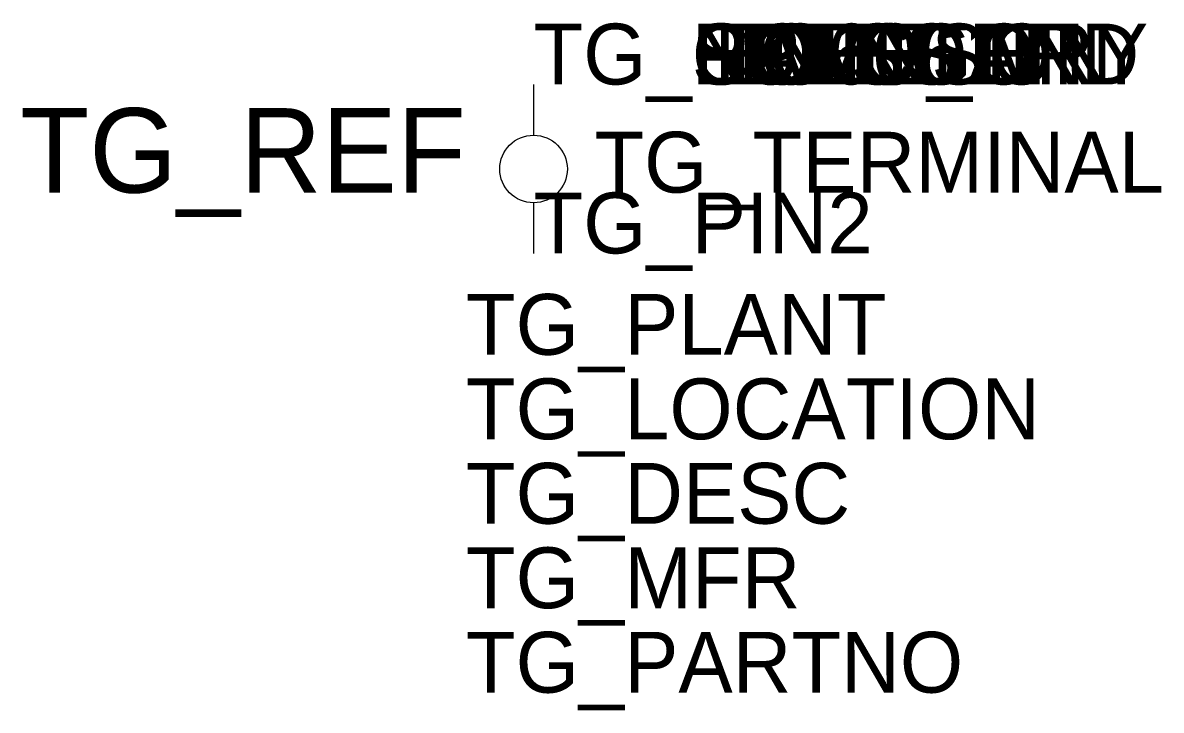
# Model space of a CAD drawing. Header units: millimetres. Extents: x -15.1 to 18.6, y -18.5 to 1.8.
import ezdxf
from ezdxf.enums import TextEntityAlignment as Align

# ---------------------------------------------------------------- set-up
doc = ezdxf.new("R2010")
doc.units = ezdxf.units.MM

msp = doc.modelspace()

# ---------------------------------------------------------------- linework, layer by layer
for p, q in [((0, 0), (0, -1.5)), ((0, -3.5), (0, -5))]:
    msp.add_line(p, q)
msp.add_circle((0, -2.5), 1)

# ---------------------------------------------------------------- texts
for tag, p, s, flags in [('TG_PIN1', (0, 0), 'N', 3), ('TG_SPEC', (0, 0), '1', 3), ('TG_STANDARD', (0, 0), 'IEC', 3), ('TG_CATEGORY', (0, 0), 'connections', 3), ('TG_CLASS', (0, 0), 'terminal', 3), ('TG_ROLE', (0, 0), 'terminal', 3), ('TG_FUNCTION', (0, 0), 'generic', 3), ('TG_IEC60617', (0, 0), 'EN 60617-3 03-02-02', 3), ('TG_NAME_IT', (0, 0), 'Morsetto', 3), ('TG_NAME_EN', (0, 0), 'Terminal', 3), ('TG_LICENSE', (0, 0), 'CC0-1.0', 3), ('TG_PIN2', (0, -5), 'S', 3), ('TG_PLANT', (-2, -8), '', 1), ('TG_LOCATION', (-2, -10.5), '', 1), ('TG_DESC', (-2, -13), '', 1), ('TG_MFR', (-2, -15.5), '', 1), ('TG_PARTNO', (-2, -18), '', 1)]:
    msp.add_attdef(tag, p, s, height=1.8, dxfattribs=dict(flags=flags))
msp.add_attdef('TG_REF', text='-X1', height=2.5).set_placement((-2, -3.2), align=Align.RIGHT)
msp.add_attdef('TG_TERMINAL', (1.8, -3.2), '1', height=1.8)

doc.saveas('drawing.dxf')
